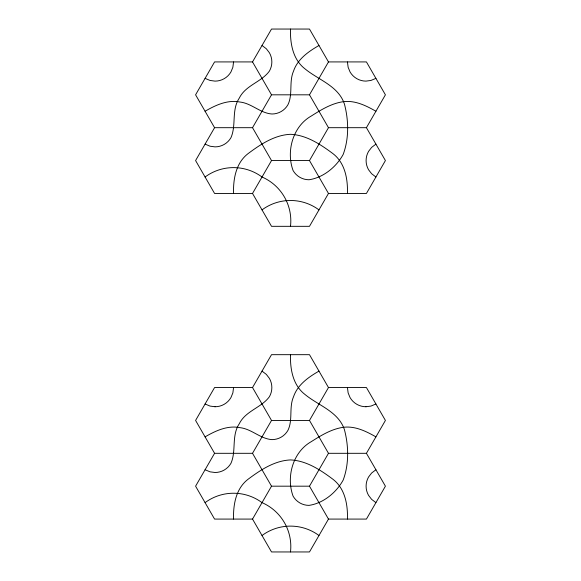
<?xml version="1.0" encoding="UTF-8"?>
<svg xmlns="http://www.w3.org/2000/svg" width="581" height="581" viewBox="0 0 581 581"><rect width="100%" height="100%" fill="white"/><g stroke="black" fill="none" stroke-linecap="round" stroke-linejoin="round"><path stroke-width="0.87" d="M233.555 193.444C233.134 179.079 235.901 162.978 248.007 153.674C260.433 144.408 274.522 134.995 290.5 134.305C306.477 134.995 320.567 144.408 332.993 153.674C345.099 162.978 347.866 179.079 347.445 193.444M233.555 519.073C233.134 504.7 235.901 488.606 248.007 479.303C260.433 470.029 274.522 460.624 290.5 459.927C306.477 460.624 320.567 470.029 332.993 479.303C345.099 488.606 347.866 504.7 347.445 519.073M233.555 61.927L232.865 67.287L230.947 71.942A18.381 18.381 0 0 1 215.05 81.122L210.061 80.454L205.078 78.37M233.555 387.556L232.865 392.916L230.947 397.564A18.381 18.381 0 0 1 215.05 406.744M214.571 127.689L195.586 160.559L214.571 193.451L252.524 193.451L271.516 226.321L309.484 226.321L328.476 193.451L366.429 193.451L385.414 160.559L366.429 127.689L328.476 127.689L309.484 160.559L271.516 160.559L252.524 127.689L214.571 127.689L195.586 94.819L214.571 61.92L252.524 61.92L271.516 29.05L309.484 29.05L328.476 61.92L366.429 61.92L385.414 94.819L366.429 127.689M252.524 127.689L271.516 94.819L309.484 94.819L328.476 127.689M252.524 193.451L271.516 160.559M309.484 94.819L328.476 61.92M214.571 453.311L195.586 420.441L214.571 387.549L252.524 387.549L271.516 354.679L309.484 354.679L328.476 387.549L366.429 387.549L385.414 420.441L366.429 453.311L328.476 453.311L309.484 486.181L271.516 486.181L252.524 453.311L214.571 453.311L195.586 486.181L214.571 519.08L252.524 519.08L271.516 551.95L309.484 551.95L328.476 519.08L366.429 519.08L385.414 486.181L366.429 453.311M252.524 453.311L271.516 420.441L309.484 420.441L328.476 453.311M252.524 519.08L271.516 486.181M309.484 420.441L328.476 387.549M375.922 144.124L371.622 147.4L368.557 151.394A18.381 18.381 0 0 0 368.55 169.746L371.622 173.734L375.922 177.009M375.922 469.753L371.622 473.028L368.557 477.016A18.381 18.381 0 0 0 368.55 495.368L371.622 499.355L375.922 502.63M318.976 45.492C308.482 51.513 297.552 59.146 293.528 71.143C288.808 81.892 293.071 94.369 287.893 104.82A18.381 18.381 0 0 1 272.002 113.999C260.368 113.251 251.682 103.331 240.018 102.038C227.614 99.525 215.536 105.176 205.078 111.247M318.976 371.114C308.482 377.134 297.552 384.775 293.528 396.772C288.808 407.521 293.071 419.998 287.893 430.448A18.381 18.381 0 0 1 272.002 439.621C260.368 438.873 251.682 428.952 240.018 427.667C227.614 425.147 215.536 430.797 205.078 436.876M205.078 177.009C222 164.481 245.102 164.481 262.024 177.009C281.335 185.397 292.889 205.405 290.5 226.321M262.024 209.886C278.953 197.358 302.047 197.358 318.976 209.886M205.078 502.63C222 490.103 245.102 490.103 262.024 502.63C281.335 511.026 292.889 531.027 290.5 551.95M262.024 535.508C278.953 522.987 302.047 522.987 318.976 535.508M375.922 78.37L370.939 80.454L365.95 81.115A18.381 18.381 0 0 1 350.052 71.942L348.135 67.287L347.445 61.927M375.922 403.991L370.939 406.083L365.95 406.744M215.05 406.744L210.061 406.083L205.078 403.991M205.078 144.124L210.061 146.216L215.05 146.877A18.381 18.381 0 0 0 230.947 137.704C236.489 125.249 231.267 110.041 239.285 98.116C245.596 85.211 261.385 82.132 269.395 71.107A18.381 18.381 0 0 0 269.395 52.755L266.323 48.76L262.024 45.492M205.078 469.753L210.061 471.837L215.05 472.498A18.381 18.381 0 0 0 230.947 463.326C236.489 450.871 231.267 435.663 239.285 423.745C245.596 410.84 261.385 407.76 269.395 396.729A18.381 18.381 0 0 0 269.395 378.376L266.323 374.389L262.024 371.114M375.922 111.247C366.32 105.757 355.623 100.469 344.228 101.581C332.078 102.997 321.366 109.642 311.234 116.055C292.766 126.455 285.997 151.488 293.107 170.582A18.381 18.381 0 0 0 308.998 179.761C323.29 177.684 336.377 166.943 343.197 154.393C349.116 138.474 348.716 120.303 344.424 104.028C338.374 85.886 318.424 79.953 304.952 68.819C292.846 59.516 290.079 43.422 290.5 29.05M375.922 436.876C366.32 431.378 355.623 426.091 344.228 427.202C332.078 428.618 321.366 435.263 311.234 441.676C292.766 452.076 285.997 477.11 293.107 496.203A18.381 18.381 0 0 0 308.998 505.383C323.29 503.313 336.377 492.565 343.197 480.022C349.116 464.103 348.716 445.925 344.424 429.649C338.374 411.515 318.424 405.582 304.952 394.448C292.846 385.138 290.079 369.044 290.5 354.679M252.524 61.92L271.516 94.819M309.484 160.559L328.476 193.451M309.484 486.181L328.476 519.08M252.524 387.549L271.516 420.441M347.445 387.556L348.135 392.916L350.052 397.564A18.381 18.381 0 0 0 365.95 406.744"/></g></svg>
